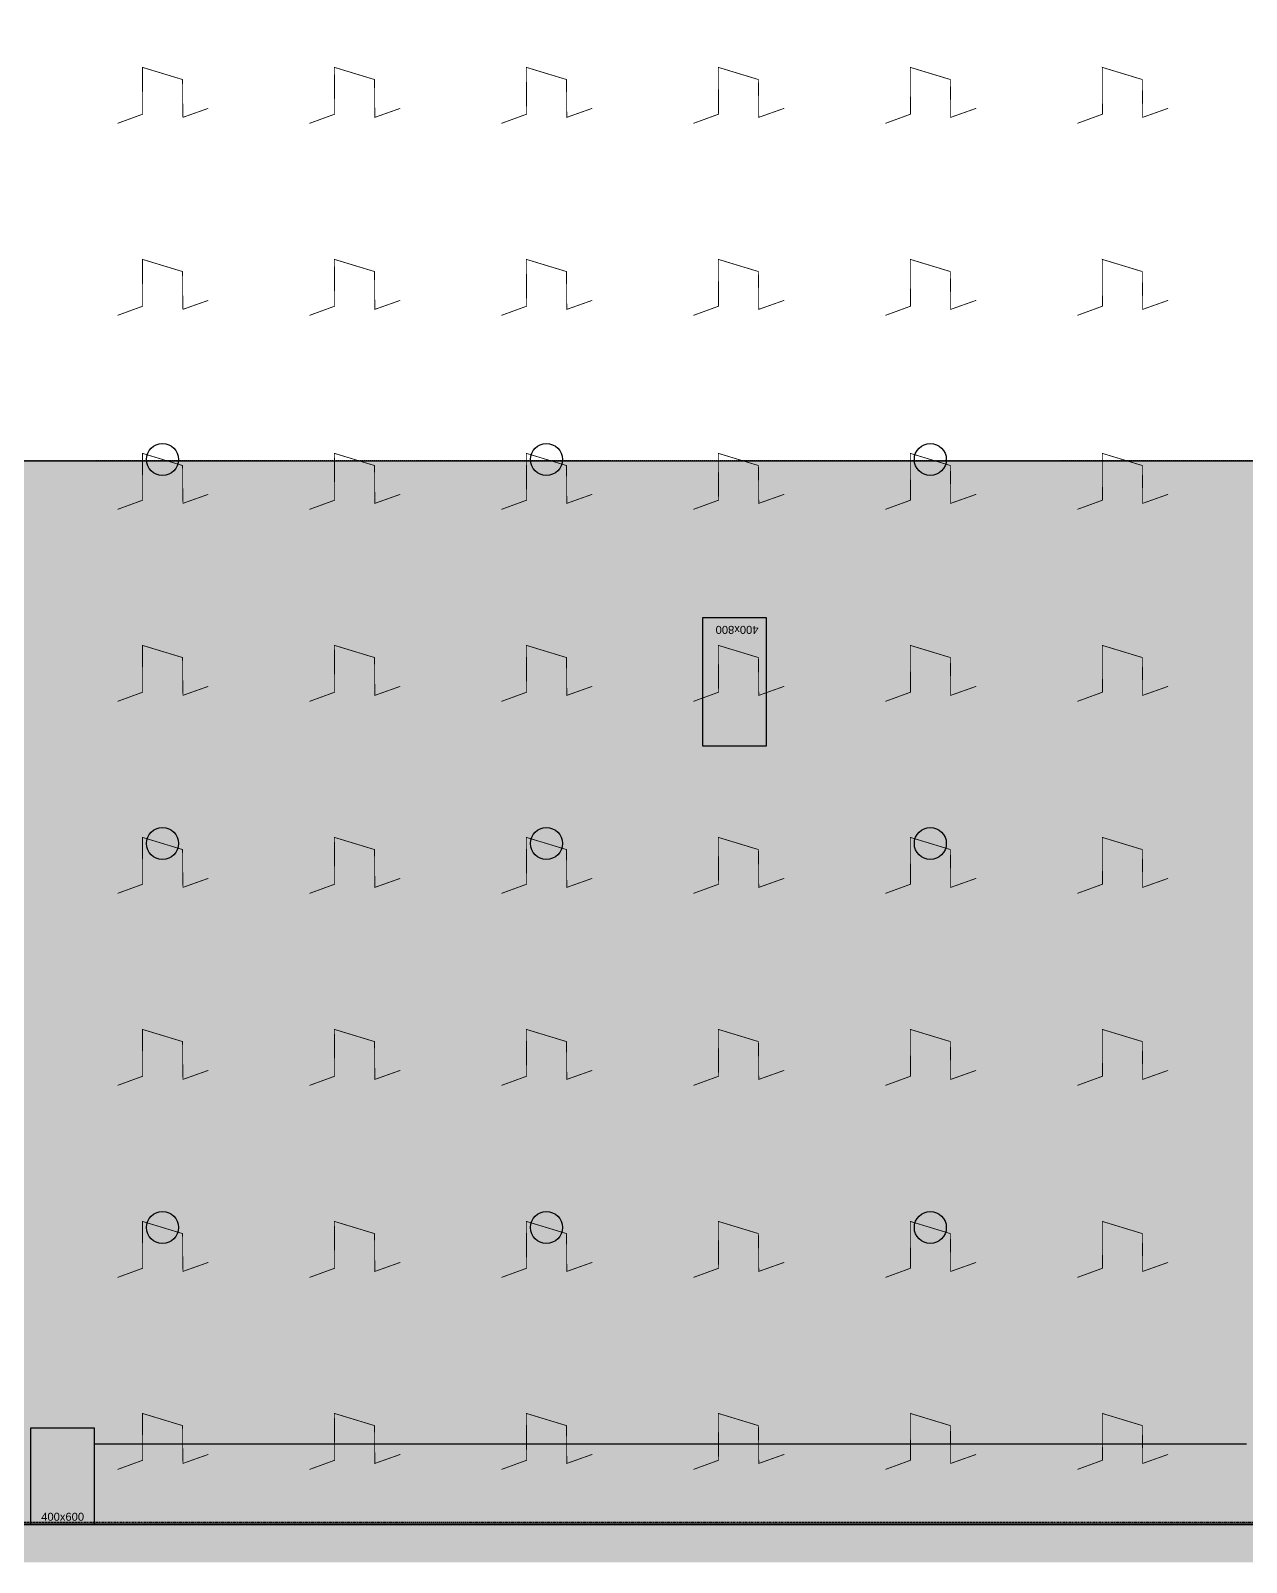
# Model space of a CAD drawing. Header units: millimetres. Extents: x 91591 to 1353697, y 75729 to 160586.
# Drawn here: x 1114079 to 1121679, y 90312 to 99885 of the extents above; entities that cross this region are included whole.
import ezdxf

# ---------------------------------------------------------------- set-up
doc = ezdxf.new("R2010")
doc.units = ezdxf.units.MM
doc.linetypes.add('HID', pattern=[2.5, 1.5, -1])
for name, color, linetype in [('8', 8, 'Continuous'), ('NX_BAR(D)', 7, 'Continuous'), ('S-FND_OUTLINE_지하주차장 기초', 4, 'HID'), ('S-HAT', 252, 'Continuous'), ('XR-지하주차장$0$A-CON', 2, 'Continuous'), ('XR-지하주차장$0$AA-COL', 2, 'Continuous'), ('기초', 7, 'Continuous')]:
    doc.layers.add(name, color=color, linetype=linetype)
doc.layers.add('DEFPOINT', color=142, linetype='Continuous', plot=False)
doc.styles.add('XR-지하주차장$0$Standard', font='arial.ttf')

# ---------------------------------------------------------------- blocks, each defined once
blk = doc.blocks.new('zw$D357')
at = {"layer": 'S-HAT'}
h = blk.add_hatch(dxfattribs=at)
h.set_pattern_fill('GRASS', color=256, scale=20)
h.set_pattern_definition([(90, (-331308.68, 2741039.9), (-359.21, 359.21), [95.25, -623.17]), (45, (-331308.7, 2741039.9), (-359.210245, 359.210245), [95.25, -412.75]), (135, (-331308.7, 2741039.9), (-359.210245, -359.210245), [95.25, -412.75])])
h.paths.add_polyline_path([(-65007.9, -55191.7), (-61014.2, -48544.9), (-9370.3, -48544.9), (-5376.5, -55191.7)])
at = {"layer": 'S-FND_OUTLINE_지하주차장 기초'}
blk.add_lwpolyline([(-9370.3, -48544.9), (-61014.2, -48544.9), (-65007.9, -55191.7), (-5376.5, -55191.7)], close=True, dxfattribs=at)
at = {"layer": 'XR-지하주차장$0$A-CON'}
for p, q in [((-37009.6, -54691.8), (-44209.6, -54691.8)), ((-70457.1, -55191.8), (0, -55191.8))]:
    blk.add_line(p, q, dxfattribs=at)
at = {"layer": 'XR-지하주차장$0$AA-COL'}
for points in [[(-40009.6, -49526.8), (-40409.6, -49526.8), (-40409.6, -50326.8), (-40009.6, -50326.8)], [(-44609.6, -55191.8), (-44209.6, -55191.8), (-44209.6, -54591.8), (-44609.6, -54591.8)]]:
    blk.add_lwpolyline(points, close=True, dxfattribs=at)
at = {"layer": '기초', "color": 6, "linetype": 'HID', "ltscale": 3, "const_width": 500}
blk.add_lwpolyline([(-56498.2, -55179.5), (-56497.7, -13109.5), (-51183.4, -13098.7), (-51183.4, -15034.8), (-51183.3, -15034.8), (-51183.3, -15046.8), (-37284.9, -15025.1), (-37297.9, -6685.5), (-14909.6, -6684.1), (-14909.6, -24464.5), (-14909.6, -24464.5), (-14909.6, -24476.5), (-13109.2, -24476.5), (-13108.9, -55179.5)], close=True, dxfattribs=at)
at = {"layer": 'Defpoints', "style": 'XR-지하주차장$0$Standard'}
blk.add_text('400x800', height=50, rotation=180, dxfattribs=at).set_placement((-40059.6, -49576.8))
blk.add_text('400x600', height=50, dxfattribs=at).set_placement((-44543.4, -55169.4))

msp = doc.modelspace()

# ---------------------------------------------------------------- linework, layer by layer
at = {"color": 1}
for centre in [(1114903.7, 97205), (1117303.7, 97205), (1119703.7, 97205), (1114903.7, 94805), (1117303.7, 94805), (1119703.7, 94805), (1114903.7, 92405), (1117303.7, 92405), (1119703.7, 92405)]:
    msp.add_circle(centre, 100, dxfattribs=at)
at = {"layer": 'DEFPOINT', "linetype": 'HID', "ltscale": 3}
msp.add_lwpolyline([(1102190.8, 90562.3), (1102191.3, 132632.3), (1107505.6, 132643.2), (1107505.6, 130707.1), (1107505.6, 130707.1), (1107505.6, 130695), (1121404.1, 130716.7), (1121391.1, 139056.3), (1143779.3, 139057.8), (1143779.3, 121277.3), (1143779.4, 121277.3), (1143779.4, 121265.3), (1145579.8, 121265.3), (1145580.1, 90562.3)], close=True, dxfattribs=at)
at = {"layer": 'DEFPOINT'}
msp.add_lwpolyline([(1102190.9, 97196.9), (1145580.1, 97196.9), (1145580.1, 90550.1), (1102190.9, 90550.1)], close=True, dxfattribs=at)
at = {"layer": 'NX_BAR(D)', "color": 6, "const_width": 5}
for points in [[(1114622.3, 99305.2), (1114779.9, 99362.8), (1114778.3, 99655.4), (1115028.9, 99579.3), (1115031.3, 99343), (1115190.6, 99399.5)], [(1115822.3, 99305.2), (1115979.9, 99362.8), (1115978.3, 99655.4), (1116228.9, 99579.3), (1116231.3, 99343), (1116390.6, 99399.5)], [(1117022.3, 99305.2), (1117179.9, 99362.8), (1117178.3, 99655.4), (1117428.9, 99579.3), (1117431.3, 99343), (1117590.6, 99399.5)], [(1118222.3, 99305.2), (1118379.9, 99362.8), (1118378.3, 99655.4), (1118628.9, 99579.3), (1118631.3, 99343), (1118790.6, 99399.5)], [(1119422.3, 99305.2), (1119579.9, 99362.8), (1119578.3, 99655.4), (1119828.9, 99579.3), (1119831.3, 99343), (1119990.6, 99399.5)], [(1120622.3, 99305.2), (1120779.9, 99362.8), (1120778.3, 99655.4), (1121028.9, 99579.3), (1121031.3, 99343), (1121190.6, 99399.5)], [(1114622.3, 98105.2), (1114779.9, 98162.8), (1114778.3, 98455.4), (1115028.9, 98379.3), (1115031.3, 98143), (1115190.6, 98199.5)], [(1115822.3, 98105.2), (1115979.9, 98162.8), (1115978.3, 98455.4), (1116228.9, 98379.3), (1116231.3, 98143), (1116390.6, 98199.5)], [(1117022.3, 98105.2), (1117179.9, 98162.8), (1117178.3, 98455.4), (1117428.9, 98379.3), (1117431.3, 98143), (1117590.6, 98199.5)], [(1118222.3, 98105.2), (1118379.9, 98162.8), (1118378.3, 98455.4), (1118628.9, 98379.3), (1118631.3, 98143), (1118790.6, 98199.5)], [(1119422.3, 98105.2), (1119579.9, 98162.8), (1119578.3, 98455.4), (1119828.9, 98379.3), (1119831.3, 98143), (1119990.6, 98199.5)], [(1120622.3, 98105.2), (1120779.9, 98162.8), (1120778.3, 98455.4), (1121028.9, 98379.3), (1121031.3, 98143), (1121190.6, 98199.5)]]:
    msp.add_lwpolyline(points, dxfattribs=at)
at = {"layer": 'NX_BAR(D)', "color": 1, "const_width": 5}
for points in [[(1114622.4, 96892.9), (1114780, 96950.5), (1114778.4, 97243.1), (1115029, 97167), (1115031.4, 96930.7), (1115190.6, 96987.2)], [(1115822.4, 96892.9), (1115980, 96950.5), (1115978.4, 97243.1), (1116229, 97167), (1116231.4, 96930.7), (1116390.6, 96987.2)], [(1117022.4, 96892.9), (1117180, 96950.5), (1117178.4, 97243.1), (1117429, 97167), (1117431.4, 96930.7), (1117590.6, 96987.2)], [(1118222.4, 96892.9), (1118380, 96950.5), (1118378.4, 97243.1), (1118629, 97167), (1118631.4, 96930.7), (1118790.6, 96987.2)], [(1119422.4, 96892.9), (1119580, 96950.5), (1119578.4, 97243.1), (1119829, 97167), (1119831.4, 96930.7), (1119990.6, 96987.2)], [(1120622.4, 96892.9), (1120780, 96950.5), (1120778.4, 97243.1), (1121029, 97167), (1121031.4, 96930.7), (1121190.6, 96987.2)], [(1114622.4, 95692.9), (1114780, 95750.5), (1114778.4, 96043.1), (1115029, 95967), (1115031.4, 95730.7), (1115190.6, 95787.2)], [(1115822.4, 95692.9), (1115980, 95750.5), (1115978.4, 96043.1), (1116229, 95967), (1116231.4, 95730.7), (1116390.6, 95787.2)], [(1117022.4, 95692.9), (1117180, 95750.5), (1117178.4, 96043.1), (1117429, 95967), (1117431.4, 95730.7), (1117590.6, 95787.2)], [(1118222.4, 95692.9), (1118380, 95750.5), (1118378.4, 96043.1), (1118629, 95967), (1118631.4, 95730.7), (1118790.6, 95787.2)], [(1119422.4, 95692.9), (1119580, 95750.5), (1119578.4, 96043.1), (1119829, 95967), (1119831.4, 95730.7), (1119990.6, 95787.2)], [(1120622.4, 95692.9), (1120780, 95750.5), (1120778.4, 96043.1), (1121029, 95967), (1121031.4, 95730.7), (1121190.6, 95787.2)], [(1114622.4, 94492.9), (1114780, 94550.5), (1114778.4, 94843.1), (1115029, 94767), (1115031.4, 94530.7), (1115190.6, 94587.2)], [(1115822.4, 94492.9), (1115980, 94550.5), (1115978.4, 94843.1), (1116229, 94767), (1116231.4, 94530.7), (1116390.6, 94587.2)], [(1117022.4, 94492.9), (1117180, 94550.5), (1117178.4, 94843.1), (1117429, 94767), (1117431.4, 94530.7), (1117590.6, 94587.2)], [(1118222.4, 94492.9), (1118380, 94550.5), (1118378.4, 94843.1), (1118629, 94767), (1118631.4, 94530.7), (1118790.6, 94587.2)], [(1119422.4, 94492.9), (1119580, 94550.5), (1119578.4, 94843.1), (1119829, 94767), (1119831.4, 94530.7), (1119990.6, 94587.2)], [(1120622.4, 94492.9), (1120780, 94550.5), (1120778.4, 94843.1), (1121029, 94767), (1121031.4, 94530.7), (1121190.6, 94587.2)], [(1114622.4, 93292.9), (1114780, 93350.5), (1114778.4, 93643.1), (1115029, 93567), (1115031.4, 93330.7), (1115190.6, 93387.2)], [(1115822.4, 93292.9), (1115980, 93350.5), (1115978.4, 93643.1), (1116229, 93567), (1116231.4, 93330.7), (1116390.6, 93387.2)], [(1117022.4, 93292.9), (1117180, 93350.5), (1117178.4, 93643.1), (1117429, 93567), (1117431.4, 93330.7), (1117590.6, 93387.2)], [(1118222.4, 93292.9), (1118380, 93350.5), (1118378.4, 93643.1), (1118629, 93567), (1118631.4, 93330.7), (1118790.6, 93387.2)], [(1119422.4, 93292.9), (1119580, 93350.5), (1119578.4, 93643.1), (1119829, 93567), (1119831.4, 93330.7), (1119990.6, 93387.2)], [(1120622.4, 93292.9), (1120780, 93350.5), (1120778.4, 93643.1), (1121029, 93567), (1121031.4, 93330.7), (1121190.6, 93387.2)], [(1114622.4, 92092.9), (1114780, 92150.5), (1114778.4, 92443.1), (1115029, 92367), (1115031.4, 92130.7), (1115190.6, 92187.2)], [(1115822.4, 92092.9), (1115980, 92150.5), (1115978.4, 92443.1), (1116229, 92367), (1116231.4, 92130.7), (1116390.6, 92187.2)], [(1117022.4, 92092.9), (1117180, 92150.5), (1117178.4, 92443.1), (1117429, 92367), (1117431.4, 92130.7), (1117590.6, 92187.2)], [(1118222.4, 92092.9), (1118380, 92150.5), (1118378.4, 92443.1), (1118629, 92367), (1118631.4, 92130.7), (1118790.6, 92187.2)], [(1119422.4, 92092.9), (1119580, 92150.5), (1119578.4, 92443.1), (1119829, 92367), (1119831.4, 92130.7), (1119990.6, 92187.2)], [(1120622.4, 92092.9), (1120780, 92150.5), (1120778.4, 92443.1), (1121029, 92367), (1121031.4, 92130.7), (1121190.6, 92187.2)], [(1114622.4, 90892.9), (1114780, 90950.5), (1114778.4, 91243.1), (1115029, 91167), (1115031.4, 90930.7), (1115190.6, 90987.2)], [(1115822.4, 90892.9), (1115980, 90950.5), (1115978.4, 91243.1), (1116229, 91167), (1116231.4, 90930.7), (1116390.6, 90987.2)], [(1117022.4, 90892.9), (1117180, 90950.5), (1117178.4, 91243.1), (1117429, 91167), (1117431.4, 90930.7), (1117590.6, 90987.2)], [(1118222.4, 90892.9), (1118380, 90950.5), (1118378.4, 91243.1), (1118629, 91167), (1118631.4, 90930.7), (1118790.6, 90987.2)], [(1119422.4, 90892.9), (1119580, 90950.5), (1119578.4, 91243.1), (1119829, 91167), (1119831.4, 90930.7), (1119990.6, 90987.2)], [(1120622.4, 90892.9), (1120780, 90950.5), (1120778.4, 91243.1), (1121029, 91167), (1121031.4, 90930.7), (1121190.6, 90987.2)]]:
    msp.add_lwpolyline(points, dxfattribs=at)

# ---------------------------------------------------------------- block references
at = {"layer": '8'}
msp.add_blockref('zw$D357', (1158689, 145741.8), dxfattribs=at)

doc.saveas('drawing.dxf')
